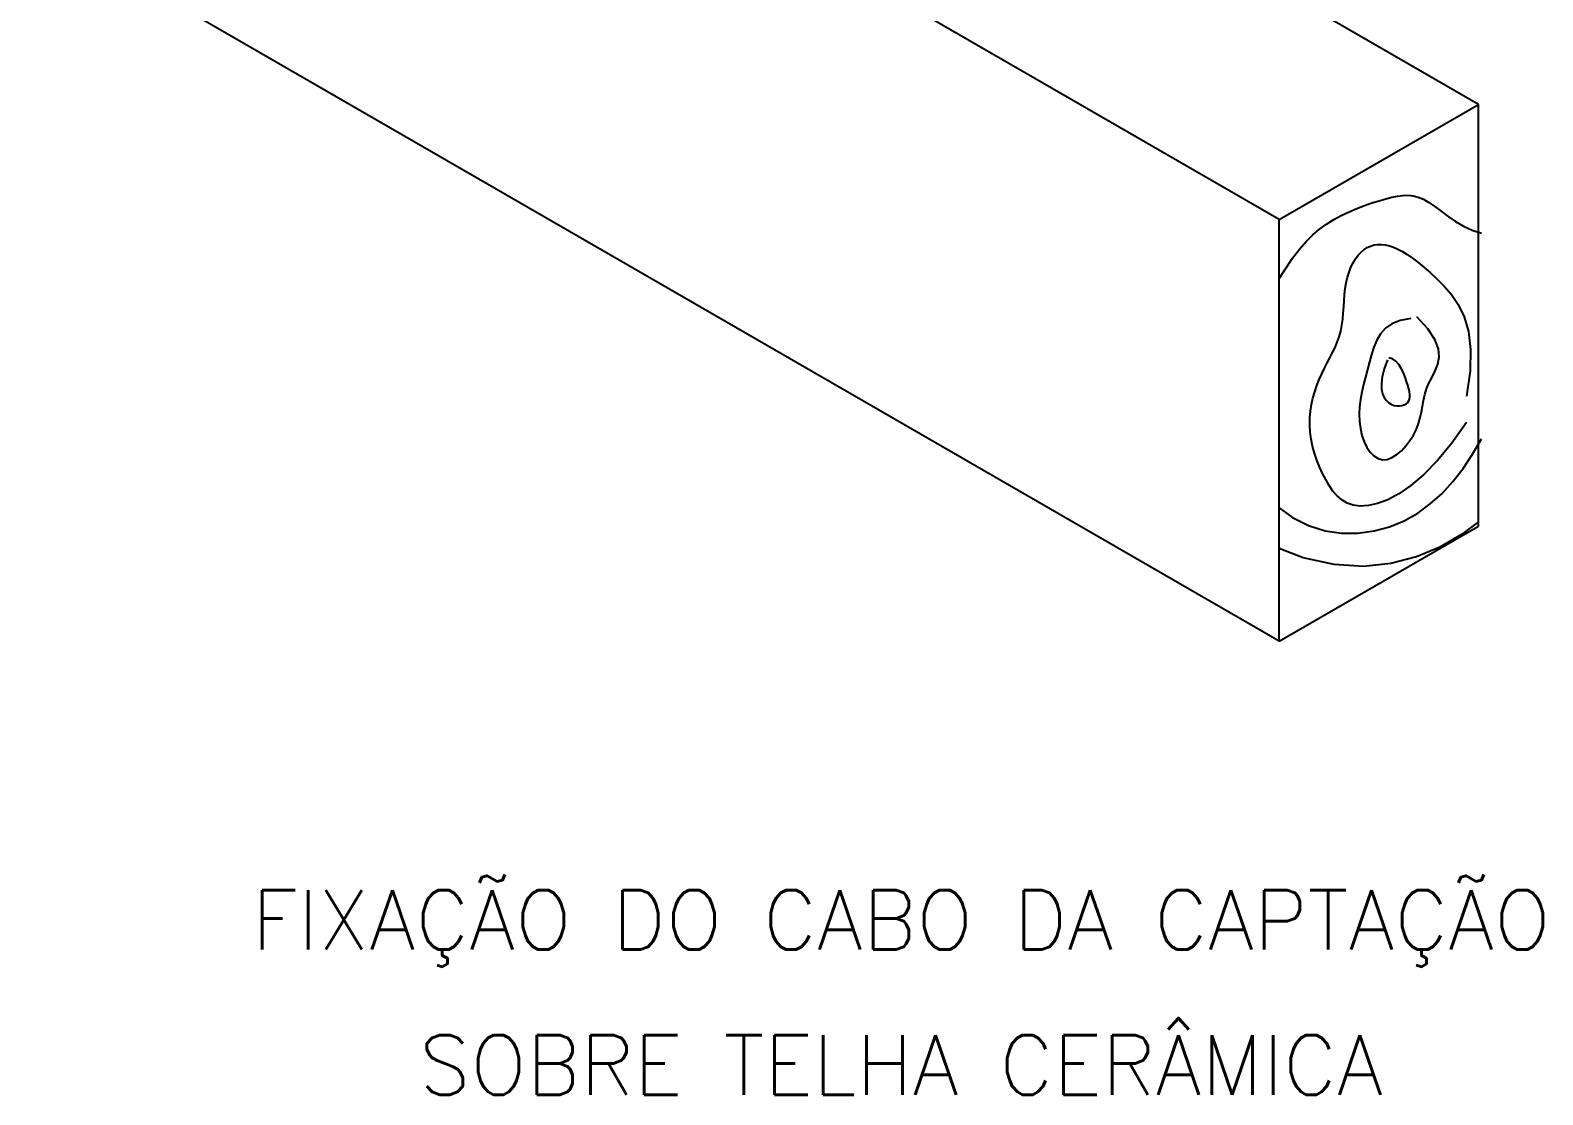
# Model space of a CAD drawing. Header units: millimetres. Extents: x -6476.3 to -6460.6, y -4783.2 to -4766.7.
# Drawn here: x -6472.46 to -6463.59, y -4783.19 to -4776.94 of the extents above; entities that cross this region are included whole.
import ezdxf
from ezdxf.enums import TextEntityAlignment as Align

# ---------------------------------------------------------------- set-up
doc = ezdxf.new("R2010")
doc.units = ezdxf.units.MM
doc.header["$LTSCALE"] = 10
doc.layers.add('Termotécnica', color=7, linetype='Continuous')
doc.styles.add('r140', font='romans.shx')

msp = doc.modelspace()

# ---------------------------------------------------------------- linework, layer by layer
at = {"layer": 'Termotécnica', "color": 2}
for p, q in [((-6463.963, -4777.3794), (-6466.3846, -4775.9813)), ((-6465.1321, -4780.5294), (-6472.461, -4776.2981)), ((-6465.1321, -4778.0544), (-6467.5538, -4776.6563)), ((-6465.1321, -4778.0544), (-6463.963, -4777.3794)), ((-6463.963, -4779.8544), (-6463.963, -4777.3794)), ((-6465.1321, -4780.5294), (-6465.1321, -4778.0544)), ((-6465.1321, -4780.5294), (-6463.963, -4779.8544))]:
    msp.add_line(p, q, dxfattribs=at)
at = {"layer": 'Termotécnica', "color": 1}
for points in [[(-6465.1321, -4778.401), (-6465.0961, -4778.3441), (-6465.0538, -4778.2824), (-6465.0135, -4778.2295), (-6464.9744, -4778.1842), (-6464.9356, -4778.1453), (-6464.8963, -4778.1116), (-6464.8554, -4778.0818), (-6464.8125, -4778.055), (-6464.7679, -4778.0308), (-6464.7224, -4778.0091), (-6464.6767, -4777.9898), (-6464.6316, -4777.9728), (-6464.5877, -4777.9578), (-6464.5458, -4777.9449), (-6464.5066, -4777.9338), (-6464.4706, -4777.9245), (-6464.4373, -4777.9174), (-6464.4059, -4777.9132), (-6464.3758, -4777.9124), (-6464.3463, -4777.9155), (-6464.3165, -4777.9232), (-6464.2859, -4777.9359), (-6464.2536, -4777.9542), (-6464.219, -4777.9783), (-6464.1818, -4778.0065), (-6464.1417, -4778.0367), (-6464.0983, -4778.0667), (-6464.0514, -4778.0945), (-6464.0006, -4778.1179), (-6463.9458, -4778.1349)], [(-6464.0324, -4779.2456), (-6464.1198, -4779.3678), (-6464.2037, -4779.4691), (-6464.2837, -4779.5511), (-6464.3593, -4779.6158), (-6464.4301, -4779.6646), (-6464.4957, -4779.6994), (-6464.5555, -4779.7219), (-6464.6092, -4779.7337), (-6464.6564, -4779.7365), (-6464.6977, -4779.7313), (-6464.7338, -4779.719), (-6464.7653, -4779.7004), (-6464.7929, -4779.6764), (-6464.8172, -4779.648), (-6464.8391, -4779.6159), (-6464.8592, -4779.5811), (-6464.878, -4779.5444), (-6464.8953, -4779.5061), (-6464.9109, -4779.4665), (-6464.9245, -4779.4261), (-6464.9359, -4779.3849), (-6464.9447, -4779.3435), (-6464.9506, -4779.302), (-6464.9534, -4779.2608), (-6464.9529, -4779.2201), (-6464.9493, -4779.18), (-6464.943, -4779.1408), (-6464.9342, -4779.1025), (-6464.9234, -4779.0651), (-6464.9109, -4779.0289), (-6464.897, -4778.9938), (-6464.882, -4778.9601), (-6464.8663, -4778.9278), (-6464.8503, -4778.8964), (-6464.8345, -4778.8658), (-6464.8191, -4778.8354), (-6464.8047, -4778.805), (-6464.7916, -4778.7742), (-6464.7802, -4778.7425), (-6464.771, -4778.7096), (-6464.7643, -4778.6753), (-6464.7594, -4778.6398), (-6464.756, -4778.6036), (-6464.7534, -4778.5671), (-6464.751, -4778.5306), (-6464.7482, -4778.4946), (-6464.7444, -4778.4595), (-6464.7391, -4778.4257), (-6464.7318, -4778.3935), (-6464.7225, -4778.3633), (-6464.7114, -4778.3351), (-6464.6987, -4778.3092), (-6464.6844, -4778.2856), (-6464.6688, -4778.2647), (-6464.6521, -4778.2465), (-6464.6343, -4778.2313), (-6464.6156, -4778.2192), (-6464.5961, -4778.2102), (-6464.5757, -4778.2042), (-6464.5545, -4778.2012), (-6464.5324, -4778.201), (-6464.5095, -4778.2038), (-6464.4857, -4778.2094), (-6464.461, -4778.2177), (-6464.4355, -4778.2287), (-6464.4088, -4778.2428), (-6464.3806, -4778.26), (-6464.3506, -4778.2807), (-6464.3186, -4778.3051), (-6464.2843, -4778.3334), (-6464.2472, -4778.3659), (-6464.2072, -4778.4029), (-6464.1645, -4778.445), (-6464.1216, -4778.4944), (-6464.0815, -4778.5537), (-6464.0475, -4778.6255), (-6464.0224, -4778.7125), (-6464.0095, -4778.8173), (-6464.0118, -4778.9425), (-6464.0324, -4779.0907)], [(-6464.3607, -4778.6352), (-6464.4222, -4778.6465), (-6464.4709, -4778.6661), (-6464.5089, -4778.6927), (-6464.538, -4778.7252), (-6464.56, -4778.7623), (-6464.5768, -4778.803), (-6464.5903, -4778.8461), (-6464.6024, -4778.8903), (-6464.6144, -4778.9347), (-6464.6264, -4778.979), (-6464.6375, -4779.0232), (-6464.6474, -4779.0672), (-6464.6553, -4779.1109), (-6464.6607, -4779.1542), (-6464.663, -4779.1971), (-6464.6616, -4779.2395), (-6464.6561, -4779.2812), (-6464.6467, -4779.3212), (-6464.6337, -4779.3584), (-6464.6174, -4779.3917), (-6464.5982, -4779.4201), (-6464.5764, -4779.4423), (-6464.5523, -4779.4574), (-6464.5264, -4779.4642), (-6464.4989, -4779.462), (-6464.4707, -4779.4516), (-6464.4424, -4779.4342), (-6464.4149, -4779.4111), (-6464.3888, -4779.3834), (-6464.365, -4779.3523), (-6464.3443, -4779.3192), (-6464.3273, -4779.285), (-6464.3145, -4779.251), (-6464.3052, -4779.2172), (-6464.298, -4779.1835), (-6464.2919, -4779.1498), (-6464.2855, -4779.1161), (-6464.2778, -4779.0823), (-6464.2676, -4779.0483), (-6464.2536, -4779.014), (-6464.2356, -4778.9792), (-6464.2168, -4778.9428), (-6464.2016, -4778.9038), (-6464.194, -4778.8608), (-6464.1983, -4778.8127), (-6464.2186, -4778.7583), (-6464.2592, -4778.6965), (-6464.3242, -4778.6261)], [(-6464.4967, -4778.8774), (-6464.5163, -4778.9315), (-6464.528, -4778.9781), (-6464.5327, -4779.0177), (-6464.5316, -4779.0508), (-6464.5255, -4779.0781), (-6464.5156, -4779.1), (-6464.5029, -4779.1172), (-6464.4884, -4779.1302), (-6464.4729, -4779.1396), (-6464.4571, -4779.1456), (-6464.4414, -4779.1485), (-6464.4261, -4779.1487), (-6464.4118, -4779.1465), (-6464.3987, -4779.1421), (-6464.3874, -4779.1358), (-6464.3782, -4779.1279), (-6464.3715, -4779.1187), (-6464.3672, -4779.1081), (-6464.3651, -4779.0958), (-6464.3653, -4779.0818), (-6464.3674, -4779.0659), (-6464.3713, -4779.0479), (-6464.377, -4779.0276), (-6464.3843, -4779.005), (-6464.393, -4778.98), (-6464.4034, -4778.9541), (-6464.4157, -4778.9289), (-6464.4302, -4778.9059), (-6464.4472, -4778.8867), (-6464.4668, -4778.873), (-6464.4893, -4778.8663)], [(-6465.1321, -4779.7467), (-6465.0539, -4779.8031), (-6464.9595, -4779.8503), (-6464.8632, -4779.8805), (-6464.7662, -4779.8949), (-6464.67, -4779.895), (-6464.5759, -4779.8819), (-6464.4853, -4779.8571), (-6464.3995, -4779.8218), (-6464.3196, -4779.7771), (-6464.2454, -4779.7237), (-6464.1766, -4779.6621), (-6464.1125, -4779.5926), (-6464.0529, -4779.5158), (-6463.9971, -4779.432), (-6463.9449, -4779.3418)], [(-6463.963, -4779.8289), (-6464.0631, -4779.9038), (-6464.1889, -4779.9768), (-6464.3271, -4780.0346), (-6464.477, -4780.0734), (-6464.638, -4780.0897), (-6464.8095, -4780.0796), (-6464.9909, -4780.0393), (-6465.1321, -4779.9844)]]:
    msp.add_lwpolyline(points, dxfattribs=at)

# ---------------------------------------------------------------- texts
at = {"layer": 'Termotécnica', "color": 5, "style": 'r140'}
for s, p in [('FIXAÇÃO DO CABO DA CAPTAÇÃO', (-6467.3507, -4782.4438)), ('SOBRE TELHA CERÂMICA', (-6467.3507, -4783.2951))]:
    msp.add_text(s, height=0.35, dxfattribs=at).set_placement(p, align=Align.BOTTOM_CENTER)

doc.saveas('drawing.dxf')
